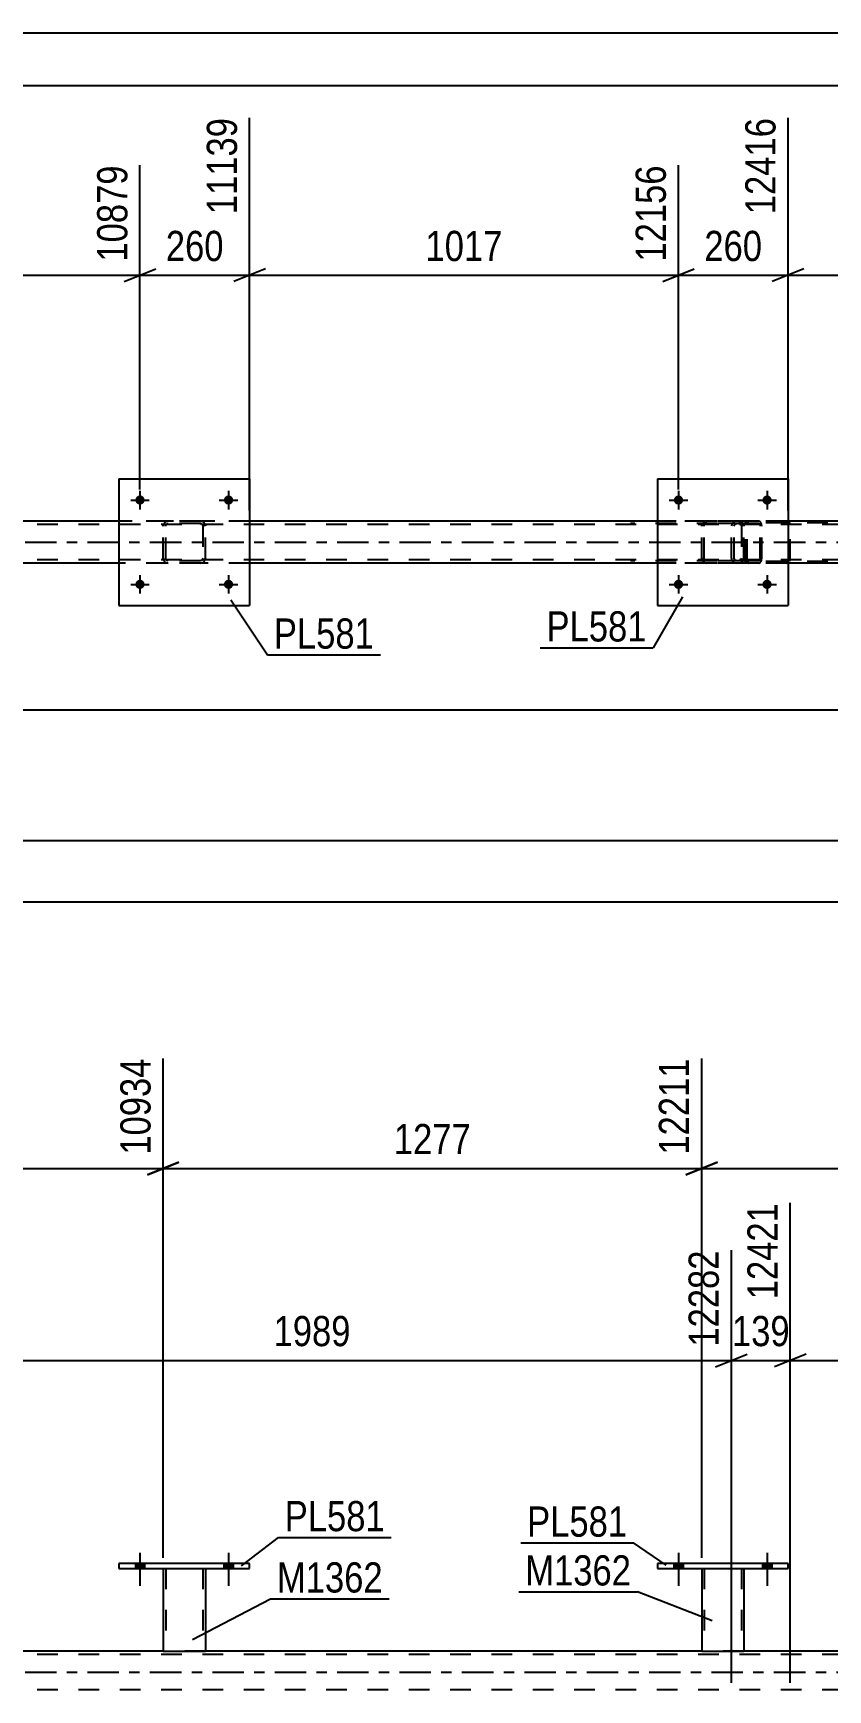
# Model space of a CAD drawing. Header units: millimetres. Extents: x 0 to 841, y 0 to 594.
# Drawn here: x 471.2 to 546.6, y 436.8 to 594 of the extents above; entities that cross this region are included whole.
import ezdxf

# ---------------------------------------------------------------- set-up
doc = ezdxf.new("R2010")
doc.units = ezdxf.units.MM
doc.linetypes.add('DXK_LINE_DOT2', pattern=[3.9198, 1.9599, -1.9599])
doc.linetypes.add('DXK_LINE_DOT3', pattern=[5.9187, 2.979, -0.9799, 0.9799, -0.9799])
doc.styles.add('Arial Narrow', font='ARIALN.TTF', dxfattribs={"height": 0.2})

# ---------------------------------------------------------------- blocks, each defined once
blk = doc.blocks.new('Unknown-318888172-1133')
at = {"color": 5, "linetype": 'Continuous'}
for p, q in [((841, 594), (0, 594)), ((836, 589), (5, 589))]:
    blk.add_line(p, q, dxfattribs=at)
blk = doc.blocks.new('Part-318888172-5649 - 5496')
at = {"color": 7, "linetype": 'DXK_LINE_DOT2'}
for p, q in [((483.55, 547.21), (483.58, 547.4)), ((483.58, 547.4), (483.55, 547.21)), ((483.55, 544.17), (483.55, 547.21)), ((483.79, 547.21), (483.8, 547.3)), ((483.79, 544.17), (483.79, 547.21)), ((483.8, 547.3), (483.86, 547.38)), ((483.84, 547.66), (484.03, 547.69)), ((484.03, 547.69), (483.84, 547.66)), ((483.86, 547.38), (483.93, 547.43)), ((483.93, 547.43), (484.03, 547.45)), ((487.07, 547.69), (484.03, 547.69)), ((487.07, 547.45), (484.03, 547.45)), ((487.07, 547.69), (487.25, 547.66)), ((487.25, 547.66), (487.07, 547.69)), ((487.07, 547.45), (487.16, 547.43)), ((487.16, 547.43), (487.24, 547.38)), ((487.24, 547.38), (487.29, 547.3)), ((487.29, 547.3), (487.31, 547.21)), ((487.31, 547.21), (487.31, 544.17)), ((487.51, 547.4), (487.55, 547.21)), ((487.55, 547.21), (487.51, 547.4)), ((487.55, 544.17), (487.55, 547.21)), ((483.58, 543.99), (483.55, 544.17)), ((483.55, 544.17), (483.58, 543.99)), ((483.8, 544.08), (483.79, 544.17)), ((483.86, 544), (483.8, 544.08)), ((483.93, 543.95), (483.86, 544)), ((487.24, 544), (487.16, 543.95)), ((487.29, 544.08), (487.24, 544)), ((487.31, 544.17), (487.29, 544.08)), ((487.55, 544.17), (487.51, 543.99)), ((487.51, 543.99), (487.55, 544.17)), ((484.03, 543.69), (483.84, 543.73)), ((483.84, 543.73), (484.03, 543.69)), ((484.03, 543.93), (483.93, 543.95)), ((487.07, 543.93), (484.03, 543.93)), ((487.07, 543.69), (484.03, 543.69)), ((487.16, 543.95), (487.07, 543.93)), ((487.25, 543.73), (487.07, 543.69)), ((487.07, 543.69), (487.25, 543.73))]:
    blk.add_line(p, q, dxfattribs=at)
at = {"color": 7, "linetype": 'DXK_LINE_DOT3'}
blk.add_line((485.55, 545.69), (485.55, 545.69), dxfattribs=at)
at = {"color": 7, "linetype": 'DXK_LINE_DOT2'}
for centre, start, end in [((484.03, 547.21), 112.5, 157.5), ((484.03, 547.21), 112.5, 157.5), ((487.07, 547.21), 22.5, 67.5), ((487.07, 547.21), 22.5, 67.5), ((484.03, 544.17), 202.5, 247.5), ((484.03, 544.17), 202.5, 247.5), ((487.07, 544.17), 292.5, 337.5), ((487.07, 544.17), 292.5, 337.5)]:
    blk.add_arc(centre, 0.48, start, end, dxfattribs=at)
blk = doc.blocks.new('Bolt-318888172-5562 - 5496')
at = {"linetype": 'Continuous'}
for points in [[(532.87, 541.69, -1), (531.99, 541.69, -1)], [(541.27, 541.69, -1), (540.39, 541.69, -1)]]:
    blk.add_hatch(color=1, dxfattribs=at).paths.add_polyline_path(points)
at = {"color": 1, "linetype": 'Continuous'}
for p, q in [((532.43, 542.57), (532.43, 540.81)), ((540.83, 542.57), (540.83, 540.81)), ((531.55, 541.69), (533.31, 541.69)), ((539.95, 541.69), (541.71, 541.69))]:
    blk.add_line(p, q, dxfattribs=at)
blk = doc.blocks.new('Bolt-318888172-5561 - 5496')
at = {"linetype": 'Continuous'}
for points in [[(532.87, 549.69, -1), (531.99, 549.69, -1)], [(541.27, 549.69, -1), (540.39, 549.69, -1)]]:
    blk.add_hatch(color=1, dxfattribs=at).paths.add_polyline_path(points)
at = {"color": 1, "linetype": 'Continuous'}
for p, q in [((532.43, 550.57), (532.43, 548.81)), ((540.83, 550.57), (540.83, 548.81)), ((531.55, 549.69), (533.31, 549.69)), ((539.95, 549.69), (541.71, 549.69))]:
    blk.add_line(p, q, dxfattribs=at)
blk = doc.blocks.new('Bolt-318888172-5563 - 5496')
at = {"linetype": 'Continuous'}
for points in [[(481.79, 549.69, -1), (480.91, 549.69, -1)], [(490.19, 549.69, -1), (489.31, 549.69, -1)]]:
    blk.add_hatch(color=1, dxfattribs=at).paths.add_polyline_path(points)
at = {"color": 1, "linetype": 'Continuous'}
for p, q in [((481.35, 550.57), (481.35, 548.81)), ((489.75, 550.57), (489.75, 548.81)), ((480.47, 549.69), (482.23, 549.69)), ((488.87, 549.69), (490.63, 549.69))]:
    blk.add_line(p, q, dxfattribs=at)
blk = doc.blocks.new('Bolt-318888172-5564 - 5496')
at = {"linetype": 'Continuous'}
for points in [[(481.79, 541.69, -1), (480.91, 541.69, -1)], [(490.19, 541.69, -1), (489.31, 541.69, -1)]]:
    blk.add_hatch(color=1, dxfattribs=at).paths.add_polyline_path(points)
at = {"color": 1, "linetype": 'Continuous'}
for p, q in [((481.35, 542.57), (481.35, 540.81)), ((489.75, 542.57), (489.75, 540.81)), ((480.47, 541.69), (482.23, 541.69)), ((488.87, 541.69), (490.63, 541.69))]:
    blk.add_line(p, q, dxfattribs=at)
blk = doc.blocks.new('Part-318888172-5703 - 5496')
at = {"color": 7, "linetype": 'DXK_LINE_DOT2'}
for p, q in [((538.8, 547.49), (538.77, 547.37)), ((538.77, 544.01), (538.77, 547.37)), ((538.94, 547.37), (538.96, 547.43)), ((538.94, 544.01), (538.94, 547.37)), ((538.96, 547.43), (538.99, 547.49)), ((539.11, 547.69), (538.98, 547.67)), ((538.99, 547.49), (539.05, 547.52)), ((539.05, 547.52), (539.11, 547.53)), ((554.44, 547.69), (539.11, 547.69)), ((554.44, 547.53), (539.11, 547.53)), ((542.82, 547.67), (542.69, 547.69)), ((542.69, 547.53), (542.75, 547.52)), ((542.75, 547.52), (542.81, 547.49)), ((542.81, 547.49), (542.85, 547.43)), ((542.85, 547.43), (542.86, 547.37)), ((542.86, 544.01), (542.86, 547.37)), ((543.03, 547.37), (543, 547.49)), ((543.03, 544.01), (543.03, 547.37)), ((538.77, 544.01), (538.8, 543.89)), ((538.96, 543.95), (538.94, 544.01)), ((542.86, 544.01), (542.85, 543.95)), ((543, 543.89), (543.03, 544.01)), ((538.99, 543.9), (538.96, 543.95)), ((538.98, 543.72), (539.11, 543.69)), ((539.05, 543.86), (538.99, 543.9)), ((539.11, 543.85), (539.05, 543.86)), ((554.44, 543.85), (539.11, 543.85)), ((554.44, 543.69), (539.11, 543.69)), ((542.75, 543.86), (542.69, 543.85)), ((542.69, 543.69), (542.82, 543.72)), ((542.81, 543.9), (542.75, 543.86)), ((542.85, 543.95), (542.81, 543.9))]:
    blk.add_line(p, q, dxfattribs=at)
for centre, start, end in [((539.1, 547.36), 110.7583, 155.68), ((542.7, 547.36), 24.32, 69.2417), ((539.1, 544.03), 204.32, 249.2417)]:
    blk.add_arc(centre, 0.331, start, end, dxfattribs=at)
blk = doc.blocks.new('Part-318888172-5642 - 5496')
at = {"color": 2, "linetype": 'Continuous'}
for p, q in [((530.43, 551.69), (530.43, 539.69)), ((530.43, 551.69), (542.83, 551.69)), ((542.83, 551.69), (542.83, 539.69)), ((530.43, 539.69), (542.83, 539.69))]:
    blk.add_line(p, q, dxfattribs=at)
blk = doc.blocks.new('Part-318888172-5643 - 5496')
at = {"color": 7, "linetype": 'DXK_LINE_DOT2'}
for p, q in [((534.63, 547.21), (534.66, 547.4)), ((534.66, 547.4), (534.63, 547.21)), ((534.63, 544.17), (534.63, 547.21)), ((534.87, 547.21), (534.88, 547.3)), ((534.87, 544.17), (534.87, 547.21)), ((534.88, 547.3), (534.94, 547.38)), ((534.92, 547.66), (535.11, 547.69)), ((535.11, 547.69), (534.92, 547.66)), ((534.94, 547.38), (535.01, 547.43)), ((535.01, 547.43), (535.11, 547.45)), ((538.15, 547.69), (535.11, 547.69)), ((538.15, 547.45), (535.11, 547.45)), ((538.15, 547.69), (538.33, 547.66)), ((538.33, 547.66), (538.15, 547.69)), ((538.15, 547.45), (538.24, 547.43)), ((538.24, 547.43), (538.32, 547.38)), ((538.32, 547.38), (538.37, 547.3)), ((538.37, 547.3), (538.39, 547.21)), ((538.39, 547.21), (538.39, 544.17)), ((538.59, 547.4), (538.63, 547.21)), ((538.63, 547.21), (538.59, 547.4)), ((538.63, 544.17), (538.63, 547.21)), ((534.66, 543.99), (534.63, 544.17)), ((534.63, 544.17), (534.66, 543.99)), ((534.88, 544.08), (534.87, 544.17)), ((534.94, 544), (534.88, 544.08)), ((535.01, 543.95), (534.94, 544)), ((538.32, 544), (538.24, 543.95)), ((538.37, 544.08), (538.32, 544)), ((538.39, 544.17), (538.37, 544.08)), ((538.63, 544.17), (538.59, 543.99)), ((538.59, 543.99), (538.63, 544.17)), ((535.11, 543.69), (534.92, 543.73)), ((534.92, 543.73), (535.11, 543.69)), ((535.11, 543.93), (535.01, 543.95)), ((538.15, 543.93), (535.11, 543.93)), ((538.15, 543.69), (535.11, 543.69)), ((538.24, 543.95), (538.15, 543.93)), ((538.33, 543.73), (538.15, 543.69)), ((538.15, 543.69), (538.33, 543.73))]:
    blk.add_line(p, q, dxfattribs=at)
at = {"color": 7, "linetype": 'DXK_LINE_DOT3'}
blk.add_line((536.63, 545.69), (536.63, 545.69), dxfattribs=at)
at = {"color": 7, "linetype": 'DXK_LINE_DOT2'}
for centre, start, end in [((535.11, 547.21), 112.5, 157.5), ((535.11, 547.21), 112.5, 157.5), ((538.15, 547.21), 22.5, 67.5), ((538.15, 547.21), 22.5, 67.5), ((535.11, 544.17), 202.5, 247.5), ((535.11, 544.17), 202.5, 247.5), ((538.15, 544.17), 292.5, 337.5), ((538.15, 544.17), 292.5, 337.5)]:
    blk.add_arc(centre, 0.48, start, end, dxfattribs=at)
blk = doc.blocks.new('Part-318888172-5648 - 5496')
at = {"color": 2, "linetype": 'Continuous'}
for p, q in [((479.35, 551.69), (479.35, 539.69)), ((479.35, 551.69), (491.75, 551.69)), ((491.75, 551.69), (491.75, 539.69)), ((479.35, 539.69), (491.75, 539.69))]:
    blk.add_line(p, q, dxfattribs=at)
blk = doc.blocks.new('Part-318888172-5674 - 5496')
at = {"color": 7, "linetype": 'DXK_LINE_DOT2'}
for p, q in [((540.05, 547.69), (527.89, 547.69)), ((540.05, 547.45), (527.89, 547.45)), ((537.49, 547.37), (537.45, 547.21)), ((537.45, 544.17), (537.45, 547.21)), ((537.49, 547.4), (537.49, 547.37)), ((537.71, 547.21), (537.73, 547.3)), ((537.71, 544.17), (537.71, 547.21)), ((537.73, 547.3), (537.78, 547.38)), ((537.96, 547.69), (537.77, 547.66)), ((537.78, 547.38), (537.86, 547.43)), ((537.86, 547.43), (537.96, 547.45)), ((538.77, 547.69), (538.77, 547.45)), ((540.15, 547.66), (540.05, 547.69)), ((540.05, 547.45), (540.1, 547.43)), ((540.1, 547.43), (540.14, 547.38)), ((540.14, 547.38), (540.17, 547.3)), ((540.24, 547.55), (540.15, 547.66)), ((540.17, 547.3), (540.18, 547.21)), ((540.18, 544.17), (540.18, 547.21)), ((540.3, 547.4), (540.24, 547.55)), ((540.32, 547.21), (540.3, 547.4)), ((540.32, 544.17), (540.32, 547.21)), ((537.45, 544.17), (537.47, 544.11)), ((537.47, 544.11), (537.49, 543.99)), ((537.73, 544.08), (537.71, 544.17)), ((537.78, 544), (537.73, 544.08)), ((537.86, 543.95), (537.78, 544)), ((540.14, 544), (540.1, 543.95)), ((540.17, 544.08), (540.14, 544)), ((540.18, 544.17), (540.17, 544.08)), ((540.24, 543.83), (540.3, 543.99)), ((540.3, 543.99), (540.32, 544.17)), ((540.05, 543.93), (527.89, 543.93)), ((540.05, 543.69), (527.89, 543.69)), ((537.77, 543.73), (537.96, 543.69)), ((537.96, 543.93), (537.86, 543.95)), ((538.77, 543.69), (538.77, 543.93)), ((540.1, 543.95), (540.05, 543.93)), ((540.05, 543.69), (540.15, 543.73)), ((540.15, 543.73), (540.24, 543.83))]:
    blk.add_line(p, q, dxfattribs=at)
for centre, start, end in [((537.94, 547.2), 111.1941, 156.1506), ((537.94, 544.19), 203.8494, 248.8059)]:
    blk.add_arc(centre, 0.492, start, end, dxfattribs=at)
blk = doc.blocks.new('Part-318888172-5735 - 5496')
at = {"color": 7, "linetype": 'DXK_LINE_DOT2'}
for p, q in [((767.53, 547.37), (103.5, 547.37)), ((747.15, 547.69), (172.86, 547.69)), ((491.75, 547.69), (479.35, 547.69)), ((542.83, 547.69), (530.43, 547.69)), ((767.53, 544.01), (103.5, 544.01)), ((491.75, 543.69), (479.35, 543.69)), ((542.83, 543.69), (530.43, 543.69))]:
    blk.add_line(p, q, dxfattribs=at)
at = {"color": 2, "linetype": 'Continuous'}
for p, q in [((479.35, 547.69), (440.67, 547.69)), ((530.43, 547.69), (491.75, 547.69)), ((563.14, 547.69), (542.83, 547.69)), ((479.35, 543.69), (440.67, 543.69)), ((530.43, 543.69), (491.75, 543.69)), ((563.14, 543.69), (542.83, 543.69))]:
    blk.add_line(p, q, dxfattribs=at)
at = {"color": 7, "linetype": 'DXK_LINE_DOT3'}
blk.add_line((103.5, 545.69), (767.53, 545.69), dxfattribs=at)
blk = doc.blocks.new('Part-318888172-3868 - 3660')
at = {"color": 2, "linetype": 'Continuous'}
for p, q in [((530.43, 448.78), (530.43, 448.3)), ((542.83, 448.78), (530.43, 448.78)), ((530.43, 448.3), (542.83, 448.3)), ((542.83, 448.3), (542.83, 448.78))]:
    blk.add_line(p, q, dxfattribs=at)
blk = doc.blocks.new('Bolt-318888172-3681 - 3660')
at = {"linetype": 'Continuous'}
for points in [[(531.99, 448.3), (532.87, 448.3), (532.87, 448.78), (531.99, 448.78)], [(540.39, 448.3), (541.27, 448.3), (541.27, 448.78), (540.39, 448.78)]]:
    blk.add_hatch(color=1, dxfattribs=at).paths.add_polyline_path(points)
at = {"color": 1, "linetype": 'Continuous'}
for p, q in [((532.43, 449.78), (532.43, 446.66)), ((540.83, 449.78), (540.83, 446.66)), ((531.99, 448.78), (531.99, 448.3)), ((532.87, 448.78), (532.87, 448.3)), ((540.39, 448.78), (540.39, 448.3)), ((541.27, 448.78), (541.27, 448.3))]:
    blk.add_line(p, q, dxfattribs=at)
blk = doc.blocks.new('Bolt-318888172-3722 - 3660')
at = {"linetype": 'Continuous'}
for points in [[(480.91, 448.3), (481.79, 448.3), (481.79, 448.78), (480.91, 448.78)], [(489.31, 448.3), (490.19, 448.3), (490.19, 448.78), (489.31, 448.78)]]:
    blk.add_hatch(color=1, dxfattribs=at).paths.add_polyline_path(points)
at = {"color": 1, "linetype": 'Continuous'}
for p, q in [((481.35, 449.78), (481.35, 446.66)), ((489.75, 449.78), (489.75, 446.66)), ((480.91, 448.78), (480.91, 448.3)), ((481.79, 448.78), (481.79, 448.3)), ((489.31, 448.78), (489.31, 448.3)), ((490.19, 448.78), (490.19, 448.3))]:
    blk.add_line(p, q, dxfattribs=at)
blk = doc.blocks.new('Bolt-318888172-3723 - 3660')
at = {"linetype": 'Continuous'}
for points in [[(480.91, 448.3), (481.79, 448.3), (481.79, 448.78), (480.91, 448.78)], [(489.31, 448.3), (490.19, 448.3), (490.19, 448.78), (489.31, 448.78)]]:
    blk.add_hatch(color=1, dxfattribs=at).paths.add_polyline_path(points)
at = {"color": 1, "linetype": 'Continuous'}
for p, q in [((481.35, 449.78), (481.35, 446.66)), ((489.75, 449.78), (489.75, 446.66)), ((480.91, 448.78), (480.91, 448.3)), ((481.79, 448.78), (481.79, 448.3)), ((489.31, 448.78), (489.31, 448.3)), ((490.19, 448.78), (490.19, 448.3))]:
    blk.add_line(p, q, dxfattribs=at)
blk = doc.blocks.new('Bolt-318888172-3724 - 3660')
at = {"linetype": 'Continuous'}
for points in [[(531.99, 448.3), (532.87, 448.3), (532.87, 448.78), (531.99, 448.78)], [(540.39, 448.3), (541.27, 448.3), (541.27, 448.78), (540.39, 448.78)]]:
    blk.add_hatch(color=1, dxfattribs=at).paths.add_polyline_path(points)
at = {"color": 1, "linetype": 'Continuous'}
for p, q in [((532.43, 449.78), (532.43, 446.66)), ((540.83, 449.78), (540.83, 446.66)), ((531.99, 448.78), (531.99, 448.3)), ((532.87, 448.78), (532.87, 448.3)), ((540.39, 448.78), (540.39, 448.3)), ((541.27, 448.78), (541.27, 448.3))]:
    blk.add_line(p, q, dxfattribs=at)
blk = doc.blocks.new('Part-318888172-3831 - 3660')
at = {"color": 2, "linetype": 'Continuous'}
for p, q in [((483.55, 448.3), (483.55, 440.46)), ((487.55, 448.3), (487.55, 440.46)), ((483.55, 440.46), (487.55, 440.46))]:
    blk.add_line(p, q, dxfattribs=at)
at = {"color": 7, "linetype": 'DXK_LINE_DOT2'}
for p, q in [((483.55, 448.3), (487.55, 448.3)), ((483.55, 448.3), (483.55, 448.3)), ((483.55, 448.3), (483.55, 448.3)), ((483.79, 448.3), (483.79, 440.46)), ((487.31, 448.3), (487.31, 440.46)), ((487.55, 448.3), (487.55, 448.3)), ((487.55, 448.3), (487.55, 448.3)), ((487.25, 440.46), (487.29, 440.46)), ((487.25, 440.46), (487.29, 440.46)), ((487.29, 440.46), (487.31, 440.46)), ((487.29, 440.46), (487.31, 440.46))]:
    blk.add_line(p, q, dxfattribs=at)
blk = doc.blocks.new('Part-318888172-3836 - 3660')
at = {"color": 2, "linetype": 'Continuous'}
for p, q in [((479.35, 448.78), (479.35, 448.3)), ((491.75, 448.78), (479.35, 448.78)), ((479.35, 448.3), (491.75, 448.3)), ((491.75, 448.3), (491.75, 448.78))]:
    blk.add_line(p, q, dxfattribs=at)
blk = doc.blocks.new('Part-318888172-3863 - 3660')
at = {"color": 2, "linetype": 'Continuous'}
for p, q in [((534.63, 448.3), (534.63, 440.46)), ((538.63, 448.3), (538.63, 440.46)), ((534.63, 440.46), (538.63, 440.46))]:
    blk.add_line(p, q, dxfattribs=at)
at = {"color": 7, "linetype": 'DXK_LINE_DOT2'}
for p, q in [((534.63, 448.3), (538.63, 448.3)), ((534.63, 448.3), (534.63, 448.3)), ((534.63, 448.3), (534.63, 448.3)), ((534.87, 448.3), (534.87, 440.46)), ((538.39, 448.3), (538.39, 440.46)), ((538.63, 448.3), (538.63, 448.3)), ((538.63, 448.3), (538.63, 448.3)), ((538.33, 440.46), (538.37, 440.46)), ((538.33, 440.46), (538.37, 440.46)), ((538.37, 440.46), (538.39, 440.46)), ((538.37, 440.46), (538.39, 440.46))]:
    blk.add_line(p, q, dxfattribs=at)
blk = doc.blocks.new('Part-318888172-4055 - 3660')
at = {"color": 2, "linetype": 'Continuous'}
for p, q in [((483.55, 440.46), (436.47, 440.46)), ((534.63, 440.46), (487.55, 440.46)), ((567.34, 440.46), (538.63, 440.46))]:
    blk.add_line(p, q, dxfattribs=at)
at = {"color": 7, "linetype": 'DXK_LINE_DOT2'}
for p, q in [((487.55, 440.46), (483.55, 440.46)), ((538.63, 440.46), (534.63, 440.46)), ((767.53, 440.14), (103.5, 440.14)), ((767.53, 436.78), (103.5, 436.78))]:
    blk.add_line(p, q, dxfattribs=at)
at = {"color": 7, "linetype": 'DXK_LINE_DOT3'}
blk.add_line((103.5, 438.46), (767.53, 438.46), dxfattribs=at)
blk = doc.blocks.new('StraightDimension-318888172-14532 - 5496')
at = {"color": 7, "linetype": 'Continuous'}
for p, q in [((542.83, 548.69), (542.83, 585.96)), ((532.43, 550.69), (532.43, 581.46)), ((530.93, 570.42), (533.93, 571.62)), ((532.43, 571.02), (542.83, 571.02)), ((544.33, 571.62), (541.33, 570.42))]:
    blk.add_line(p, q, dxfattribs=at)
at = {"color": 0}
blk.add_wipeout([(540.97, 571.77), (540.97, 575.97), (534.28, 575.97), (534.28, 571.77)], dxfattribs=at)
at = {"color": 3, "style": 'Arial Narrow'}
blk.add_text('260', height=2.863, dxfattribs=at).set_placement((534.88, 572.37))
at = {"color": 0, "linetype": 'Continuous'}
blk.add_wipeout([(542.23, 586.56), (538.03, 586.56), (538.03, 576.22), (542.23, 576.22)], dxfattribs=at)
at = {"color": 3, "linetype": 'Continuous', "style": 'Arial Narrow'}
blk.add_text('12416', height=2.863, rotation=90.0002, dxfattribs=at).set_placement((541.63, 576.82))
blk = doc.blocks.new('StraightDimension-318888172-6381 - 5496')
at = {"color": 7, "linetype": 'Continuous'}
blk.add_line((61.58, 517.39), (767.53, 517.39), dxfattribs=at)
blk = doc.blocks.new('StraightDimension-318888172-6402 - 5496')
at = {"color": 7, "linetype": 'Continuous'}
blk.add_line((60.94, 511.57), (768.17, 511.57), dxfattribs=at)
blk = doc.blocks.new('StraightDimension-318888172-6444 - 5496')
at = {"color": 7, "linetype": 'Continuous'}
blk.add_line((61.58, 529.77), (711.29, 529.77), dxfattribs=at)
blk = doc.blocks.new('StraightDimension-318888172-14531 - 5496')
at = {"color": 7, "linetype": 'Continuous'}
for p, q in [((542.83, 548.69), (542.83, 585.96)), ((565.14, 550.69), (565.14, 581.46)), ((544.33, 571.62), (541.33, 570.42)), ((542.83, 571.02), (565.14, 571.02)), ((563.64, 570.42), (566.64, 571.62))]:
    blk.add_line(p, q, dxfattribs=at)
at = {"color": 0, "linetype": 'Continuous'}
blk.add_wipeout([(564.54, 582.06), (560.34, 582.06), (560.34, 571.72), (564.54, 571.72)], dxfattribs=at)
at = {"color": 0}
blk.add_wipeout([(557.32, 571.77), (557.32, 575.97), (550.64, 575.97), (550.64, 571.77)], dxfattribs=at)
at = {"color": 3, "linetype": 'Continuous', "style": 'Arial Narrow'}
blk.add_text('12974', height=2.863, rotation=90.0002, dxfattribs=at).set_placement((563.94, 572.32))
at = {"color": 3, "style": 'Arial Narrow'}
blk.add_text('558', height=2.863, dxfattribs=at).set_placement((551.24, 572.37))
blk = doc.blocks.new('StraightDimension-318888172-14533 - 5496')
at = {"color": 7, "linetype": 'Continuous'}
for p, q in [((491.75, 548.69), (491.75, 585.96)), ((532.43, 550.69), (532.43, 581.46)), ((493.25, 571.62), (490.25, 570.42)), ((491.75, 571.02), (532.43, 571.02)), ((530.93, 570.42), (533.93, 571.62))]:
    blk.add_line(p, q, dxfattribs=at)
at = {"color": 0, "linetype": 'Continuous'}
blk.add_wipeout([(531.83, 582.06), (527.63, 582.06), (527.63, 571.72), (531.83, 571.72)], dxfattribs=at)
at = {"color": 0}
blk.add_wipeout([(516.34, 571.77), (516.34, 575.97), (507.83, 575.97), (507.83, 571.77)], dxfattribs=at)
at = {"color": 3, "linetype": 'Continuous', "style": 'Arial Narrow'}
blk.add_text('12156', height=2.863, rotation=90.0002, dxfattribs=at).set_placement((531.23, 572.32))
at = {"color": 3, "style": 'Arial Narrow'}
blk.add_text('1017', height=2.863, dxfattribs=at).set_placement((508.43, 572.37))
blk = doc.blocks.new('StraightDimension-318888172-14534 - 5496')
at = {"color": 7, "linetype": 'Continuous'}
for p, q in [((491.75, 548.69), (491.75, 585.96)), ((481.35, 550.69), (481.35, 581.46)), ((479.85, 570.42), (482.85, 571.62)), ((481.35, 571.02), (491.75, 571.02)), ((493.25, 571.62), (490.25, 570.42))]:
    blk.add_line(p, q, dxfattribs=at)
at = {"color": 0}
blk.add_wipeout([(489.89, 571.77), (489.89, 575.97), (483.2, 575.97), (483.2, 571.77)], dxfattribs=at)
at = {"color": 3, "style": 'Arial Narrow'}
blk.add_text('260', height=2.863, dxfattribs=at).set_placement((483.8, 572.37))
at = {"color": 0, "linetype": 'Continuous'}
blk.add_wipeout([(491.15, 586.56), (486.95, 586.56), (486.95, 576.22), (491.15, 576.22)], dxfattribs=at)
at = {"color": 3, "linetype": 'Continuous', "style": 'Arial Narrow'}
blk.add_text('11139', height=2.863, rotation=90.0002, dxfattribs=at).set_placement((490.55, 576.82))
blk = doc.blocks.new('StraightDimension-318888172-14535 - 5496')
at = {"color": 7, "linetype": 'Continuous'}
for p, q in [((440.67, 548.69), (440.67, 584.13)), ((481.35, 550.69), (481.35, 581.46)), ((442.17, 571.62), (439.17, 570.42)), ((440.67, 571.02), (481.35, 571.02)), ((479.85, 570.42), (482.85, 571.62))]:
    blk.add_line(p, q, dxfattribs=at)
at = {"color": 0, "linetype": 'Continuous'}
blk.add_wipeout([(480.75, 582.06), (476.55, 582.06), (476.55, 571.72), (480.75, 571.72)], dxfattribs=at)
at = {"color": 0}
blk.add_wipeout([(465.26, 571.77), (465.26, 575.97), (456.75, 575.97), (456.75, 571.77)], dxfattribs=at)
at = {"color": 3, "linetype": 'Continuous', "style": 'Arial Narrow'}
blk.add_text('10879', height=2.863, rotation=90.0002, dxfattribs=at).set_placement((480.15, 572.32))
at = {"color": 3, "style": 'Arial Narrow'}
blk.add_text('1017', height=2.863, dxfattribs=at).set_placement((457.35, 572.37))
blk = doc.blocks.new('StraightDimension-318888172-4726 - 3660')
at = {"color": 7, "linetype": 'Continuous'}
for p, q in [((543.03, 437.46), (543.03, 483)), ((537.45, 437.46), (537.45, 478.5)), ((535.95, 467.45), (538.95, 468.65)), ((544.53, 468.65), (541.53, 467.45)), ((537.45, 468.05), (543.03, 468.05))]:
    blk.add_line(p, q, dxfattribs=at)
at = {"color": 0}
blk.add_wipeout([(543.58, 468.8), (543.58, 473), (536.9, 473), (536.9, 468.8)], dxfattribs=at)
at = {"color": 3, "style": 'Arial Narrow'}
blk.add_text('139', height=2.863, dxfattribs=at).set_placement((537.5, 469.4))
at = {"color": 0, "linetype": 'Continuous'}
blk.add_wipeout([(542.43, 483.6), (538.23, 483.6), (538.23, 473.25), (542.43, 473.25)], dxfattribs=at)
at = {"color": 3, "linetype": 'Continuous', "style": 'Arial Narrow'}
blk.add_text('12421', height=2.863, rotation=90.0002, dxfattribs=at).set_placement((541.83, 473.85))
blk = doc.blocks.new('StraightDimension-318888172-4707 - 3660')
at = {"color": 7, "linetype": 'Continuous'}
for p, q in [((457.9, 437.46), (457.9, 483)), ((537.45, 437.46), (537.45, 478.5)), ((459.4, 468.65), (456.4, 467.45)), ((535.95, 467.45), (538.95, 468.65)), ((457.9, 468.05), (537.45, 468.05))]:
    blk.add_line(p, q, dxfattribs=at)
at = {"color": 0, "linetype": 'Continuous'}
blk.add_wipeout([(536.85, 479.1), (532.65, 479.1), (532.65, 468.75), (536.85, 468.75)], dxfattribs=at)
at = {"color": 0}
blk.add_wipeout([(501.93, 468.8), (501.93, 473), (493.42, 473), (493.42, 468.8)], dxfattribs=at)
at = {"color": 3, "linetype": 'Continuous', "style": 'Arial Narrow'}
blk.add_text('12282', height=2.863, rotation=90.0002, dxfattribs=at).set_placement((536.25, 469.35))
at = {"color": 3, "style": 'Arial Narrow'}
blk.add_text('1989', height=2.863, dxfattribs=at).set_placement((494.02, 469.4))
blk = doc.blocks.new('StraightDimension-318888172-4745 - 3660')
at = {"color": 7, "linetype": 'Continuous'}
for p, q in [((543.03, 437.46), (543.03, 483)), ((622.59, 437.46), (622.59, 478.5)), ((544.53, 468.65), (541.53, 467.45)), ((621.09, 467.45), (624.09, 468.65)), ((543.03, 468.05), (622.59, 468.05))]:
    blk.add_line(p, q, dxfattribs=at)
at = {"color": 0, "linetype": 'Continuous'}
blk.add_wipeout([(621.99, 479.1), (617.79, 479.1), (617.79, 468.75), (621.99, 468.75)], dxfattribs=at)
at = {"color": 0}
blk.add_wipeout([(587.07, 468.8), (587.07, 473), (578.55, 473), (578.55, 468.8)], dxfattribs=at)
at = {"color": 3, "linetype": 'Continuous', "style": 'Arial Narrow'}
blk.add_text('14410', height=2.863, rotation=90.0002, dxfattribs=at).set_placement((621.39, 469.35))
at = {"color": 3, "style": 'Arial Narrow'}
blk.add_text('1989', height=2.863, dxfattribs=at).set_placement((579.15, 469.4))
blk = doc.blocks.new('StraightDimension-318888172-15679 - 3660')
at = {"color": 7, "linetype": 'Continuous'}
for p, q in [((534.63, 449.3), (534.63, 496.71)), ((567.34, 449.29), (567.34, 496.71)), ((536.13, 486.87), (533.13, 485.67)), ((534.63, 486.27), (567.34, 486.27)), ((565.84, 485.67), (568.84, 486.87))]:
    blk.add_line(p, q, dxfattribs=at)
at = {"color": 0, "linetype": 'Continuous'}
blk.add_wipeout([(566.74, 497.31), (562.54, 497.31), (562.54, 486.97), (566.74, 486.97)], dxfattribs=at)
at = {"color": 0}
blk.add_wipeout([(554.32, 487.02), (554.32, 491.22), (547.64, 491.22), (547.64, 487.02)], dxfattribs=at)
at = {"color": 3, "linetype": 'Continuous', "style": 'Arial Narrow'}
blk.add_text('13029', height=2.863, rotation=90.0002, dxfattribs=at).set_placement((566.14, 487.57))
at = {"color": 3, "style": 'Arial Narrow'}
blk.add_text('818', height=2.863, dxfattribs=at).set_placement((548.24, 487.62))
blk = doc.blocks.new('StraightDimension-318888172-15680 - 3660')
at = {"color": 7, "linetype": 'Continuous'}
for p, q in [((483.55, 449.3), (483.55, 496.71)), ((534.63, 449.3), (534.63, 496.71)), ((485.05, 486.87), (482.05, 485.67)), ((483.55, 486.27), (534.63, 486.27)), ((533.13, 485.67), (536.13, 486.87))]:
    blk.add_line(p, q, dxfattribs=at)
at = {"color": 0, "linetype": 'Continuous'}
blk.add_wipeout([(534.03, 497.31), (529.83, 497.31), (529.83, 486.97), (534.03, 486.97)], dxfattribs=at)
at = {"color": 0}
blk.add_wipeout([(513.34, 487.02), (513.34, 491.22), (504.83, 491.22), (504.83, 487.02)], dxfattribs=at)
at = {"color": 3, "linetype": 'Continuous', "style": 'Arial Narrow'}
blk.add_text('12211', height=2.863, rotation=90.0002, dxfattribs=at).set_placement((533.43, 487.57))
at = {"color": 3, "style": 'Arial Narrow'}
blk.add_text('1277', height=2.863, dxfattribs=at).set_placement((505.43, 487.62))
blk = doc.blocks.new('StraightDimension-318888172-15681 - 3660')
at = {"color": 7, "linetype": 'Continuous'}
for p, q in [((483.55, 449.3), (483.55, 496.71)), ((432.47, 449.3), (432.47, 494.89)), ((433.97, 486.87), (430.97, 485.67)), ((432.47, 486.27), (483.55, 486.27)), ((482.05, 485.67), (485.05, 486.87))]:
    blk.add_line(p, q, dxfattribs=at)
at = {"color": 0, "linetype": 'Continuous'}
blk.add_wipeout([(482.95, 497.31), (478.75, 497.31), (478.75, 486.97), (482.95, 486.97)], dxfattribs=at)
at = {"color": 0}
blk.add_wipeout([(462.26, 487.02), (462.26, 491.22), (453.75, 491.22), (453.75, 487.02)], dxfattribs=at)
at = {"color": 3, "linetype": 'Continuous', "style": 'Arial Narrow'}
blk.add_text('10934', height=2.863, rotation=90.0002, dxfattribs=at).set_placement((482.35, 487.57))
at = {"color": 3, "style": 'Arial Narrow'}
blk.add_text('1277', height=2.863, dxfattribs=at).set_placement((454.35, 487.62))
blk = doc.blocks.new('Mark-318888172-5638 - 5496')
at = {"color": 0}
blk.add_wipeout([(529.42, 536.27), (529.42, 539.27), (519.91, 539.27), (519.91, 536.27)], dxfattribs=at)
blk.add_wipeout([(529.42, 536.27), (529.42, 539.27), (519.91, 539.27), (519.91, 536.27)], dxfattribs=at)
at = {"color": 30, "linetype": 'Continuous'}
for p in [(532.82, 540.5), (519.31, 535.67)]:
    blk.add_line(p, (530.02, 535.67), dxfattribs=at)
at = {"color": 3, "style": 'Arial Narrow'}
blk.add_text('PL581', height=2.863, dxfattribs=at).set_placement((519.91, 536.27))
blk = doc.blocks.new('Mark-318888172-5644 - 5496')
at = {"color": 0}
blk.add_wipeout([(503.56, 535.59), (503.56, 538.59), (494.05, 538.59), (494.05, 535.59)], dxfattribs=at)
blk.add_wipeout([(503.56, 535.59), (503.56, 538.59), (494.05, 538.59), (494.05, 535.59)], dxfattribs=at)
at = {"color": 30, "linetype": 'Continuous'}
for p, q in [((489.97, 540.21), (493.45, 534.99)), ((493.45, 534.99), (504.16, 534.99))]:
    blk.add_line(p, q, dxfattribs=at)
at = {"color": 3, "style": 'Arial Narrow'}
blk.add_text('PL581', height=2.863, dxfattribs=at).set_placement((494.05, 535.59))
blk = doc.blocks.new('Mark-318888172-3864 - 3660')
at = {"color": 0}
blk.add_wipeout([(527.57, 451.32), (527.57, 454.32), (518.07, 454.32), (518.07, 451.32)], dxfattribs=at)
blk.add_wipeout([(527.57, 451.32), (527.57, 454.32), (518.07, 454.32), (518.07, 451.32)], dxfattribs=at)
at = {"color": 30, "linetype": 'Continuous'}
for p in [(517.47, 450.72), (531.27, 448.63)]:
    blk.add_line(p, (528.17, 450.72), dxfattribs=at)
at = {"color": 3, "style": 'Arial Narrow'}
blk.add_text('PL581', height=2.863, dxfattribs=at).set_placement((518.07, 451.32))
blk = doc.blocks.new('Mark-318888172-3827 - 3660')
at = {"color": 0}
blk.add_wipeout([(504.39, 446.02), (504.39, 449.02), (494.34, 449.02), (494.34, 446.02)], dxfattribs=at)
blk.add_wipeout([(504.39, 446.02), (504.39, 449.02), (494.34, 449.02), (494.34, 446.02)], dxfattribs=at)
at = {"color": 30, "linetype": 'Continuous'}
for p, q in [((486.32, 441.56), (493.74, 445.42)), ((493.74, 445.42), (504.99, 445.42))]:
    blk.add_line(p, q, dxfattribs=at)
at = {"color": 3, "style": 'Arial Narrow'}
blk.add_text('M1362', height=2.863, dxfattribs=at).set_placement((494.34, 446.02))
blk = doc.blocks.new('Mark-318888172-3832 - 3660')
at = {"color": 0}
blk.add_wipeout([(504.58, 451.84), (504.58, 454.84), (495.08, 454.84), (495.08, 451.84)], dxfattribs=at)
blk.add_wipeout([(504.58, 451.84), (504.58, 454.84), (495.08, 454.84), (495.08, 451.84)], dxfattribs=at)
at = {"color": 30, "linetype": 'Continuous'}
for p, q in [((490.97, 448.56), (494.48, 451.24)), ((494.48, 451.24), (505.18, 451.24))]:
    blk.add_line(p, q, dxfattribs=at)
at = {"color": 3, "style": 'Arial Narrow'}
blk.add_text('PL581', height=2.863, dxfattribs=at).set_placement((495.08, 451.84))
blk = doc.blocks.new('Mark-318888172-3859 - 3660')
at = {"color": 0}
blk.add_wipeout([(527.95, 446.69), (527.95, 449.69), (517.89, 449.69), (517.89, 446.69)], dxfattribs=at)
blk.add_wipeout([(527.95, 446.69), (527.95, 449.69), (517.89, 449.69), (517.89, 446.69)], dxfattribs=at)
at = {"color": 30, "linetype": 'Continuous'}
for p in [(517.29, 446.09), (535.61, 443.32)]:
    blk.add_line(p, (528.55, 446.09), dxfattribs=at)
at = {"color": 3, "style": 'Arial Narrow'}
blk.add_text('M1362', height=2.863, dxfattribs=at).set_placement((517.89, 446.69))

msp = doc.modelspace()

# ---------------------------------------------------------------- block references
for name in ['Unknown-318888172-1133', 'Part-318888172-5648 - 5496', 'Bolt-318888172-5563 - 5496', 'Part-318888172-5642 - 5496', 'Bolt-318888172-5561 - 5496', 'Part-318888172-5735 - 5496', 'Part-318888172-5649 - 5496', 'Part-318888172-5674 - 5496', 'Part-318888172-5643 - 5496', 'Part-318888172-5703 - 5496', 'Bolt-318888172-5564 - 5496', 'Bolt-318888172-5562 - 5496', 'Bolt-318888172-3722 - 3660', 'Bolt-318888172-3723 - 3660', 'Bolt-318888172-3681 - 3660', 'Bolt-318888172-3724 - 3660', 'Part-318888172-3836 - 3660', 'Part-318888172-3831 - 3660', 'Part-318888172-3868 - 3660', 'Part-318888172-3863 - 3660', 'Part-318888172-4055 - 3660']:
    msp.add_blockref(name, (0, 0))

# ---------------------------------------------------------------- next in the draw order: block references
for name in ['StraightDimension-318888172-14532 - 5496', 'StraightDimension-318888172-6381 - 5496', 'StraightDimension-318888172-4726 - 3660']:
    msp.add_blockref(name, (0, 0))

# ---------------------------------------------------------------- next in the draw order: block references
for name in ['StraightDimension-318888172-14533 - 5496', 'StraightDimension-318888172-14531 - 5496', 'StraightDimension-318888172-6402 - 5496', 'StraightDimension-318888172-4707 - 3660', 'StraightDimension-318888172-4745 - 3660']:
    msp.add_blockref(name, (0, 0))

# ---------------------------------------------------------------- next in the draw order: block references
for name in ['StraightDimension-318888172-14534 - 5496', 'StraightDimension-318888172-6444 - 5496', 'StraightDimension-318888172-15679 - 3660']:
    msp.add_blockref(name, (0, 0))

# ---------------------------------------------------------------- next in the draw order: block references
for name in ['StraightDimension-318888172-14535 - 5496', 'Mark-318888172-5644 - 5496', 'Mark-318888172-5638 - 5496', 'StraightDimension-318888172-15680 - 3660']:
    msp.add_blockref(name, (0, 0))

# ---------------------------------------------------------------- next in the draw order: block references
for name in ['StraightDimension-318888172-15681 - 3660', 'Mark-318888172-3864 - 3660', 'Mark-318888172-3827 - 3660']:
    msp.add_blockref(name, (0, 0))

# ---------------------------------------------------------------- next in the draw order: block references
for name in ['Mark-318888172-3832 - 3660', 'Mark-318888172-3859 - 3660']:
    msp.add_blockref(name, (0, 0))

doc.saveas('drawing.dxf')
